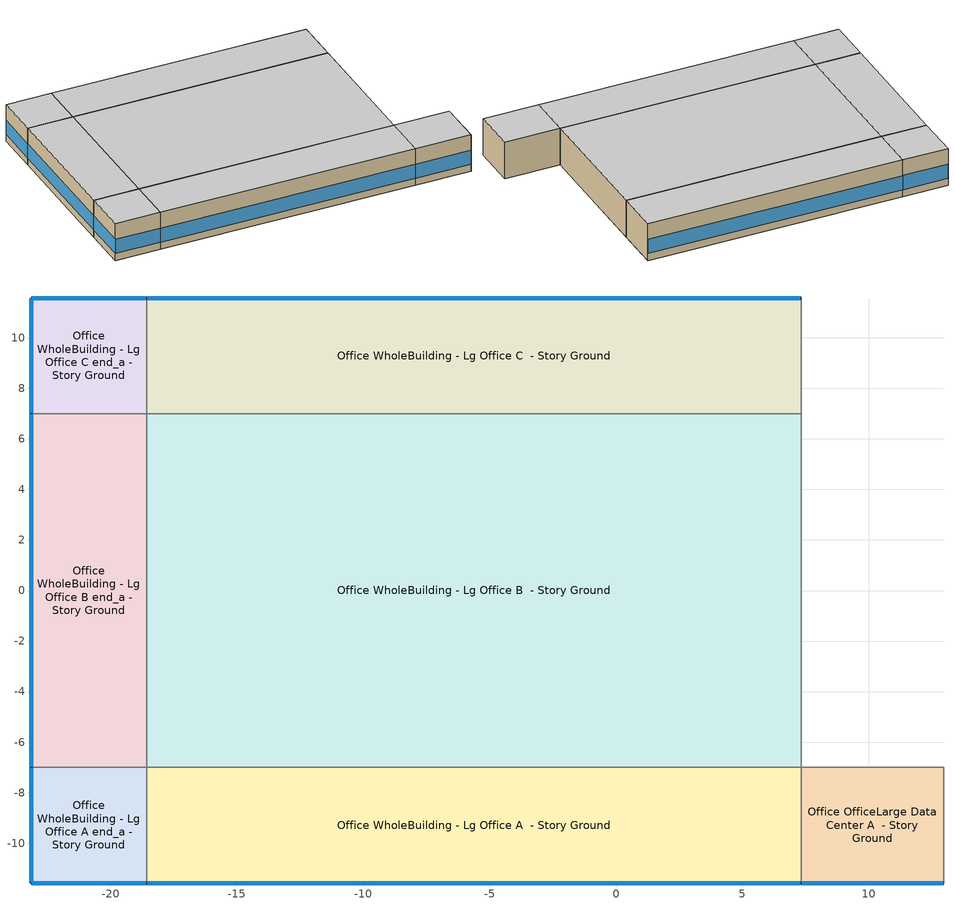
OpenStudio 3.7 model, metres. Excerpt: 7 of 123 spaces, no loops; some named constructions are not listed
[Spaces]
Office WholeBuilding - Lg Office A end_a - Story Ground
 floor ground (Foundation F 126 Perim 914 Area 209): -23.15,-11.58 -23.15,-7 -18.58,-7 -18.58,-11.58 z0
 wall outside: -23.15,-7 -23.15,-11.58 -18.58,-11.58 z0:3.96
 wall to Office WholeBuilding - Lg Office B end_a - Story Ground: -18.58,-7 -23.15,-7 z0:3.96
 wall to Office WholeBuilding - Lg Office A  - Story Ground: -18.58,-11.58 -18.58,-7 z0:3.96
 window: -23.15,-7.03 -23.15,-11.55 / -23.13,-11.58 -18.6,-11.58 z0.76:2.28
 ceiling adiabatic (Typical Interior Ceiling): -18.58,-11.58 -18.58,-7 -23.15,-7 -23.15,-11.58 z3.96
Office WholeBuilding - Lg Office B end_a - Story Ground
 floor ground (Foundation F 126 Perim 1401 Area 6404): -23.15,-7 -23.15,7 -18.58,7 -18.58,-7 z0
 wall outside: -23.15,7 -23.15,-7 z0:3.96
 wall to Office WholeBuilding - Lg Office C end_a - Story Ground: -18.58,7 -23.15,7 z0:3.96
 wall to Office WholeBuilding - Lg Office B  - Story Ground: -18.58,-7 -18.58,7 z0:3.96
 window: -23.15,6.98 -23.15,-6.98 z0.76:2.27
 ceiling adiabatic (Typical Interior Ceiling): -18.58,-7 -18.58,7 -23.15,7 -23.15,-7 z3.96
Office WholeBuilding - Lg Office C end_a - Story Ground
 floor ground (Foundation F 126 Perim 914 Area 209): -23.15,7 -23.15,11.58 -18.58,11.58 -18.58,7 z0
 wall outside: -18.58,11.58 -23.15,11.58 -23.15,7 z0:3.96
 wall to Office WholeBuilding - Lg Office C  - Story Ground: -18.58,7 -18.58,11.58 z0:3.96
 window: -23.15,11.55 -23.15,7.03 / -18.6,11.58 -23.13,11.58 z0.76:2.28
 ceiling adiabatic (Typical Interior Ceiling): -18.58,7 -18.58,11.58 -23.15,11.58 -23.15,7 z3.96
Office WholeBuilding - Lg Office A  - Story Ground
 floor ground (Foundation F 126 Perim 259 Area 11841): -18.58,-11.58 -18.58,-7 7.32,-7 7.32,-11.58 z0
 wall outside: -18.58,-11.58 7.32,-11.58 z0:3.96
 wall to Office WholeBuilding - Lg Office B  - Story Ground: 7.32,-7 -18.58,-7 z0:3.96
 wall to Office OfficeLarge Data Center A  - Story Ground: 7.32,-11.58 7.32,-7 z0:3.96
 window: -18.55,-11.58 7.3,-11.58 z0.76:2.27
 ceiling adiabatic (Typical Interior Ceiling): 7.32,-11.58 7.32,-7 -18.58,-7 -18.58,-11.58 z3.96
Office WholeBuilding - Lg Office B  - Story Ground
 floor ground (Foundation F 126 Perim 0 Area 36278): -18.58,-7 -18.58,7 7.32,7 7.32,-7 z0
 wall to Office WholeBuilding - Lg Office C  - Story Ground: 7.32,7 -18.58,7 z0:3.96
 wall to Office OfficeLarge Data Center B  - Story Ground: 7.32,-7 7.32,7 z0:3.96
 ceiling adiabatic (Typical Interior Ceiling): 7.32,-7 7.32,7 -18.58,7 -18.58,-7 z3.96
Office WholeBuilding - Lg Office C  - Story Ground
 floor ground (Foundation F 126 Perim 259 Area 11841): -18.58,7 -18.58,11.58 7.32,11.58 7.32,7 z0
 wall outside: 7.32,11.58 -18.58,11.58 z0:3.96
 wall to Office OfficeLarge Data Center C  - Story Ground: 7.32,7 7.32,11.58 z0:3.96
 window: 7.3,11.58 -18.55,11.58 z0.76:2.27
 ceiling adiabatic (Typical Interior Ceiling): 7.32,7 7.32,11.58 -18.58,11.58 -18.58,7 z3.96
Office OfficeLarge Data Center A  - Story Ground
 floor ground (Foundation F 126 Perim 566 Area 2587): 7.32,-11.58 7.32,-7 12.98,-7 12.98,-11.58 z0
 wall outside: 7.32,-11.58 12.98,-11.58 z0:3.96
 wall to Office OfficeLarge Data Center B  - Story Ground: 12.98,-7 7.32,-7 z0:3.96
 wall to Office OfficeLarge Main Data Center A  - Story Ground: 12.98,-11.58 12.98,-7 z0:3.96
 window: 7.35,-11.58 12.95,-11.58 z0.76:2.28
 ceiling adiabatic (Typical Interior Ceiling): 12.98,-11.58 12.98,-7 7.32,-7 7.32,-11.58 z3.96
[Schedule:Ruleset]
Name | Default Day Schedule | Summer Design Day Schedule | Winter Design Day Schedule
OfficeLarge BLDG_LIGHT_SCH | OfficeLarge BLDG_LIGHT_SCH Default | OfficeLarge BLDG_LIGHT_SCH Summer Design Day | OfficeLarge BLDG_LIGHT_SCH Winter Design Day
OfficeLarge ALWAYS_ON | OfficeLarge ALWAYS_ON Default | OfficeLarge ALWAYS_ON Summer Design Day | OfficeLarge ALWAYS_ON Winter Design Day
OfficeLarge CLGSETP_DC_SCH | OfficeLarge CLGSETP_DC_SCH Default | OfficeLarge CLGSETP_DC_SCH Summer Design Day | OfficeLarge CLGSETP_DC_SCH Winter Design Day
[Schedule:Day]
OfficeLarge BLDG_LIGHT_SCH Default: Yes, 4, 45, 0.05, 24, 0, 0.05
OfficeLarge BLDG_LIGHT_SCH Sat Day: Yes, 0, 15, 0.0466662, 0, 30, 0.0471425, 0, 45, 0.0476188, 1, 0, 0.048095, 1, 15, 0.0485713, 1, 30, 0.0490475, 1, 45, 0.05, 2, 0, 0.0552975, 2, 15, 0.060595, 2, 30, 0.0658925, 2, 45, 0.07119, 3, 0, 0.0764875, 3, 15, 0.081785, 3, 30, 0.0870825, 3, 45, 0.09238, 4, 0, 0.115475, 4, 15, 0.13857, 4, 30, 0.161665, 4, 45, 0.18476, 5, 0, 0.207855, 5, 15, 0.23095, 5, 30, 0.254045, 5, 45, 0.27714, 11, 22, 0.27714, 11, 37, 0.273123, 11, 52, 0.269107, 12, 7, 0.26509, 12, 22, 0.261074, 12, 37, 0.257057, 12, 52, 0.253041, 13, 7, 0.249024, 13, 22, 0.245008, 13, 37, 0.240991, 13, 52, 0.236975, 14, 7, 0.232958, 14, 22, 0.228942, 14, 37, 0.224925, 14, 52, 0.220909, 15, 7, 0.216892, 15, 22, 0.212876, 15, 37, 0.208859, 15, 52, 0.204843, 16, 7, 0.200826, 16, 22, 0.19681, 16, 37, 0.192793, 16, 52, 0.188777, 17, 7, 0.18476, 17, 22, 0.180743, 17, 37, 0.176727, 17, 52, 0.17271, 18, 7, 0.168694, 18, 22, 0.164677, 18, 37, 0.160661, 18, 52, 0.156644, 19, 7, 0.152628, 19, 22, 0.148611, 19, 37, 0.144595, 19, 52, 0.140578, 20, 0, 0.13857, 22, 0, 0.13857, 22, 15, 0.127023, 22, 30, 0.115475, 22, 45, 0.103928, 23, 0, 0.09238, 23, 15, 0.0808325, 23, 30, 0.069285, 23, 45, 0.0577375, 24, 0, 0.04619
OfficeLarge BLDG_LIGHT_SCH Summer Design Day; OfficeLarge ALWAYS_ON Winter Design Day; OfficeLarge ALWAYS_ON Summer Design Day: 24, 0, 1
OfficeLarge BLDG_LIGHT_SCH Wkdy Day: Yes, 1, 15, 0.05, 1, 30, 0.0625, 1, 45, 0.075, 2, 0, 0.0875, 2, 15, 0.1, 2, 30, 0.098095, 2, 45, 0.09619, 3, 0, 0.094285, 3, 15, 0.09238, 3, 30, 0.13857, 3, 45, 0.18476, 4, 0, 0.23095, 4, 15, 0.27714, 4, 30, 0.41571, 4, 45, 0.55428, 5, 0, 0.69285, 5, 15, 0.83142, 13, 45, 0.83142, 14, 0, 0.769833, 14, 15, 0.708247, 14, 30, 0.64666, 14, 45, 0.585073, 15, 0, 0.523487, 15, 15, 0.4619, 15, 30, 0.41571, 15, 45, 0.36952, 16, 0, 0.32333, 16, 15, 0.27714, 16, 45, 0.27714, 17, 0, 0.265593, 17, 15, 0.254045, 17, 30, 0.242498, 17, 45, 0.23095, 18, 0, 0.219403, 18, 15, 0.207855, 18, 30, 0.196307, 18, 45, 0.18476, 19, 15, 0.18476, 19, 30, 0.161665, 19, 45, 0.13857, 20, 0, 0.115475, 20, 15, 0.09238, 20, 30, 0.0808325, 20, 45, 0.069285, 21, 0, 0.0577375, 21, 15, 0.04619, 21, 30, 0.0471425, 21, 45, 0.048095, 22, 0, 0.0490475, 22, 15, 0.05, 24, 0, 0.05
OfficeLarge BLDG_LIGHT_SCH Winter Design Day: 24, 0, 0
OfficeLarge ALWAYS_ON Default; autogen OfficeLarge ALWAYS_ON 0_day_sch; autogen OfficeLarge ALWAYS_ON 1_day_sch: Yes, 24, 0, 1
123 space(s) Occ Sch Sunday 1: Yes, 4, 45, 0, 24, 0, 0
123 space(s) Occ Sch Saturday 1: Yes, 1, 15, 0, 1, 30, 0.00800868, 1, 45, 0.0160174, 2, 0, 0.024026, 2, 15, 0.0320347, 2, 30, 0.024026, 2, 45, 0.0160174, 3, 0, 0.00800868, 3, 15, 0, 3, 30, 0.0320347, 3, 45, 0.0640695, 4, 0, 0.0961042, 4, 15, 0.128139, 4, 30, 0.0961042, 4, 45, 0.0640695, 5, 0, 0.0320347, 5, 15, 0, 13, 52, 0, 14, 7, 0.00569506, 14, 22, 0.0113901, 14, 37, 0.0170852, 14, 52, 0.0227803, 15, 7, 0.0284753, 15, 22, 0.0341704, 15, 37, 0.0398654, 15, 52, 0.0455605, 16, 7, 0.0512556, 16, 22, 0.0569506, 16, 37, 0.0626457, 16, 52, 0.0683408, 17, 7, 0.0740358, 17, 22, 0.0797309, 17, 37, 0.0854259, 17, 52, 0.091121, 18, 7, 0.0968161, 18, 22, 0.102511, 18, 37, 0.108206, 18, 52, 0.113901, 19, 7, 0.119596, 19, 22, 0.125291, 19, 30, 0.128139, 19, 45, 0.0961042, 20, 0, 0.0640695, 20, 15, 0.0320347, 20, 30, 0, 21, 30, 0, 21, 45, 0.00800868, 22, 0, 0.0160174, 22, 15, 0.024026, 22, 30, 0.0320347, 22, 45, 0.024026, 23, 0, 0.0160174, 23, 15, 0.00800868, 23, 30, 0, 24, 0, 0
OfficeLarge CLGSETP_DC_SCH Default; autogen OfficeLarge CLGSETP_DC_SCH 0_day_sch; autogen OfficeLarge CLGSETP_DC_SCH 1_day_sch: Yes, 24, 0, 27
OfficeLarge CLGSETP_DC_SCH Winter Design Day; OfficeLarge CLGSETP_DC_SCH Summer Design Day: 24, 0, 27
autogen OfficeLarge HTGSETP_DC_SCH 0_day_sch; autogen OfficeLarge HTGSETP_DC_SCH 1_day_sch: Yes, 24, 0, 18
[Schedule:Rule]
Name | Schedule Ruleset | Rule Order | Day Schedule | Apply Saturday | Date Specification Type | Start Month | Start Day | End Month | End Day | Apply Monday | Apply Tuesday | Apply Wednesday | Apply Thursday | Apply Friday | Apply Sunday | Specific Month 1 | Specific Day 1 | Specific Month 2 | Specific Day 2 | Specific Month 3 | Specific Day 3 | Specific Month 4 | Specific Day 4 | Specific Month 5 | Specific Day 5 | Specific Month 6 | Specific Day 6 | Specific Month 7 | Specific Day 7 | Specific Month 8 | Specific Day 8 | Specific Month 9 | Specific Day 9 | Specific Month 10 | Specific Day 10 | Specific Month 11 | Specific Day 11 | Specific Month 12 | Specific Day 12 | Specific Month 13 | Specific Day 13 | Specific Month 14 | Specific Day 14 | Specific Month 15 | Specific Day 15 | Specific Month 16 | Specific Day 16 | Specific Month 17 | Specific Day 17 | Specific Month 18 | Specific Day 18 | Specific Month 19 | Specific Day 19 | Specific Month 20 | Specific Day 20 | Specific Month 21 | Specific Day 21 | Specific Month 22 | Specific Day 22 | Specific Month 23 | Specific Day 23 | Specific Month 24 | Specific Day 24 | Specific Month 25 | Specific Day 25 | Specific Month 26 | Specific Day 26 | Specific Month 27 | Specific Day 27 | Specific Month 28 | Specific Day 28 | Specific Month 29 | Specific Day 29 | Specific Month 30 | Specific Day 30 | Specific Month 31 | Specific Day 31 | Specific Month 32 | Specific Day 32 | Specific Month 33 | Specific Day 33 | Specific Month 34 | Specific Day 34 | Specific Month 35 | Specific Day 35 | Specific Month 36 | Specific Day 36 | Specific Month 37 | Specific Day 37 | Specific Month 38 | Specific Day 38 | Specific Month 39 | Specific Day 39 | Specific Month 40 | Specific Day 40 | Specific Month 41 | Specific Day 41 | Specific Month 42 | Specific Day 42 | Specific Month 43 | Specific Day 43 | Specific Month 44 | Specific Day 44 | Specific Month 45 | Specific Day 45 | Specific Month 46 | Specific Day 46 | Specific Month 47 | Specific Day 47 | Specific Month 48 | Specific Day 48 | Specific Month 49 | Specific Day 49 | Specific Month 50 | Specific Day 50 | Specific Month 51 | Specific Day 51 | Specific Month 52 | Specific Day 52
Schedule Rule 1 | OfficeLarge BLDG_LIGHT_SCH | 1 | OfficeLarge BLDG_LIGHT_SCH Sat Day | Yes | DateRange | 1 | 1 | 12 | 31
Schedule Rule 2 | OfficeLarge BLDG_LIGHT_SCH | 0 | OfficeLarge BLDG_LIGHT_SCH Wkdy Day |  | DateRange | 1 | 1 | 12 | 31 | Yes | Yes | Yes | Yes | Yes
autogen OfficeLarge ALWAYS_ON 0 | OfficeLarge ALWAYS_ON | 0 | autogen OfficeLarge ALWAYS_ON 0_day_sch | Yes | SpecificDates |  |  |  |  | Yes | Yes | Yes | Yes | Yes | Yes | 1 | 6 | 1 | 13 | 1 | 20 | 1 | 27 | 2 | 3 | 2 | 10 | 2 | 17 | 2 | 24 | 3 | 3 | 3 | 10 | 3 | 17 | 3 | 24 | 3 | 31 | 4 | 7 | 4 | 14 | 4 | 21 | 4 | 28 | 5 | 5 | 5 | 12 | 5 | 19 | 5 | 26 | 6 | 2 | 6 | 9 | 6 | 16 | 6 | 23 | 6 | 30 | 7 | 7 | 7 | 14 | 7 | 21 | 7 | 28 | 8 | 4 | 8 | 11 | 8 | 18 | 8 | 25 | 9 | 1 | 9 | 8 | 9 | 15 | 9 | 22 | 9 | 29 | 10 | 6 | 10 | 13 | 10 | 20 | 10 | 27 | 11 | 3 | 11 | 10 | 11 | 17 | 11 | 24 | 12 | 1 | 12 | 8 | 12 | 15 | 12 | 22 | 12 | 29
autogen OfficeLarge ALWAYS_ON 1 | OfficeLarge ALWAYS_ON | 1 | autogen OfficeLarge ALWAYS_ON 1_day_sch | Yes | SpecificDates |  |  |  |  | Yes | Yes | Yes | Yes | Yes | Yes | 1 | 7 | 1 | 14 | 1 | 21 | 1 | 28 | 2 | 4 | 2 | 11 | 2 | 18 | 2 | 25 | 3 | 4 | 3 | 11 | 3 | 18 | 3 | 25 | 4 | 1 | 4 | 8 | 4 | 15 | 4 | 22 | 4 | 29 | 5 | 6 | 5 | 13 | 5 | 20 | 5 | 27 | 6 | 3 | 6 | 10 | 6 | 17 | 6 | 24 | 7 | 1 | 7 | 8 | 7 | 15 | 7 | 22 | 7 | 29 | 8 | 5 | 8 | 12 | 8 | 19 | 8 | 26 | 9 | 2 | 9 | 9 | 9 | 16 | 9 | 23 | 9 | 30 | 10 | 7 | 10 | 14 | 10 | 21 | 10 | 28 | 11 | 4 | 11 | 11 | 11 | 18 | 11 | 25 | 12 | 2 | 12 | 9 | 12 | 16 | 12 | 23 | 12 | 30
autogen OfficeLarge CLGSETP_DC_SCH 0 | OfficeLarge CLGSETP_DC_SCH | 0 | autogen OfficeLarge CLGSETP_DC_SCH 0_day_sch | Yes | SpecificDates |  |  |  |  | Yes | Yes | Yes | Yes | Yes | Yes | 1 | 6 | 1 | 13 | 1 | 20 | 1 | 27 | 2 | 3 | 2 | 10 | 2 | 17 | 2 | 24 | 3 | 3 | 3 | 10 | 3 | 17 | 3 | 24 | 3 | 31 | 4 | 7 | 4 | 14 | 4 | 21 | 4 | 28 | 5 | 5 | 5 | 12 | 5 | 19 | 5 | 26 | 6 | 2 | 6 | 9 | 6 | 16 | 6 | 23 | 6 | 30 | 7 | 7 | 7 | 14 | 7 | 21 | 7 | 28 | 8 | 4 | 8 | 11 | 8 | 18 | 8 | 25 | 9 | 1 | 9 | 8 | 9 | 15 | 9 | 22 | 9 | 29 | 10 | 6 | 10 | 13 | 10 | 20 | 10 | 27 | 11 | 3 | 11 | 10 | 11 | 17 | 11 | 24 | 12 | 1 | 12 | 8 | 12 | 15 | 12 | 22 | 12 | 29
autogen OfficeLarge CLGSETP_DC_SCH 1 | OfficeLarge CLGSETP_DC_SCH | 1 | autogen OfficeLarge CLGSETP_DC_SCH 1_day_sch | Yes | SpecificDates |  |  |  |  | Yes | Yes | Yes | Yes | Yes | Yes | 1 | 7 | 1 | 14 | 1 | 21 | 1 | 28 | 2 | 4 | 2 | 11 | 2 | 18 | 2 | 25 | 3 | 4 | 3 | 11 | 3 | 18 | 3 | 25 | 4 | 1 | 4 | 8 | 4 | 15 | 4 | 22 | 4 | 29 | 5 | 6 | 5 | 13 | 5 | 20 | 5 | 27 | 6 | 3 | 6 | 10 | 6 | 17 | 6 | 24 | 7 | 1 | 7 | 8 | 7 | 15 | 7 | 22 | 7 | 29 | 8 | 5 | 8 | 12 | 8 | 19 | 8 | 26 | 9 | 2 | 9 | 9 | 9 | 16 | 9 | 23 | 9 | 30 | 10 | 7 | 10 | 14 | 10 | 21 | 10 | 28 | 11 | 4 | 11 | 11 | 11 | 18 | 11 | 25 | 12 | 2 | 12 | 9 | 12 | 16 | 12 | 23 | 12 | 30
